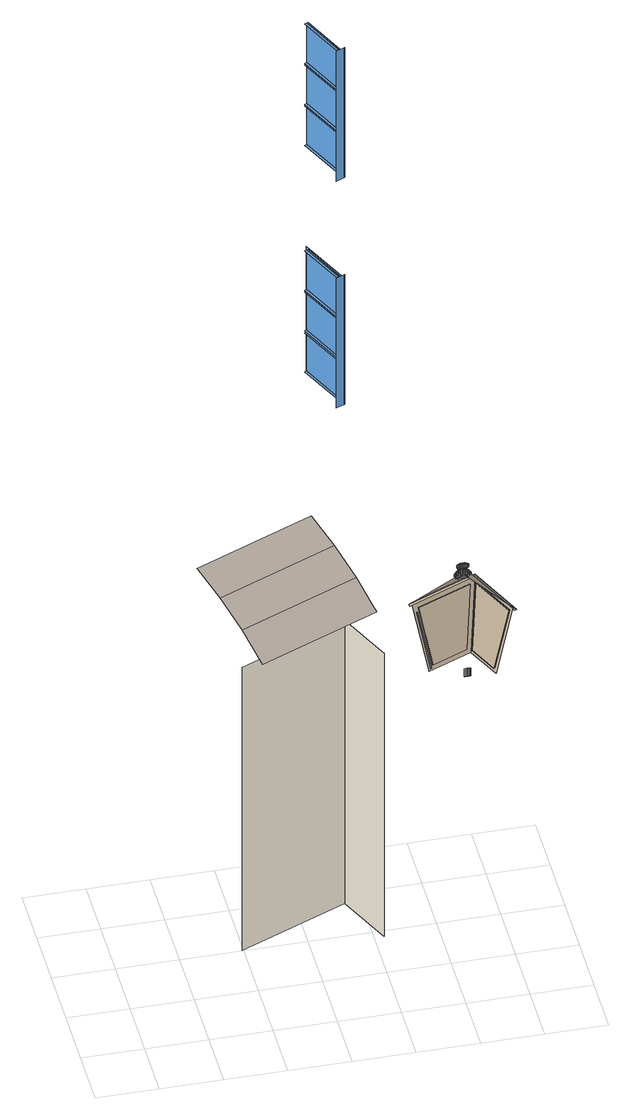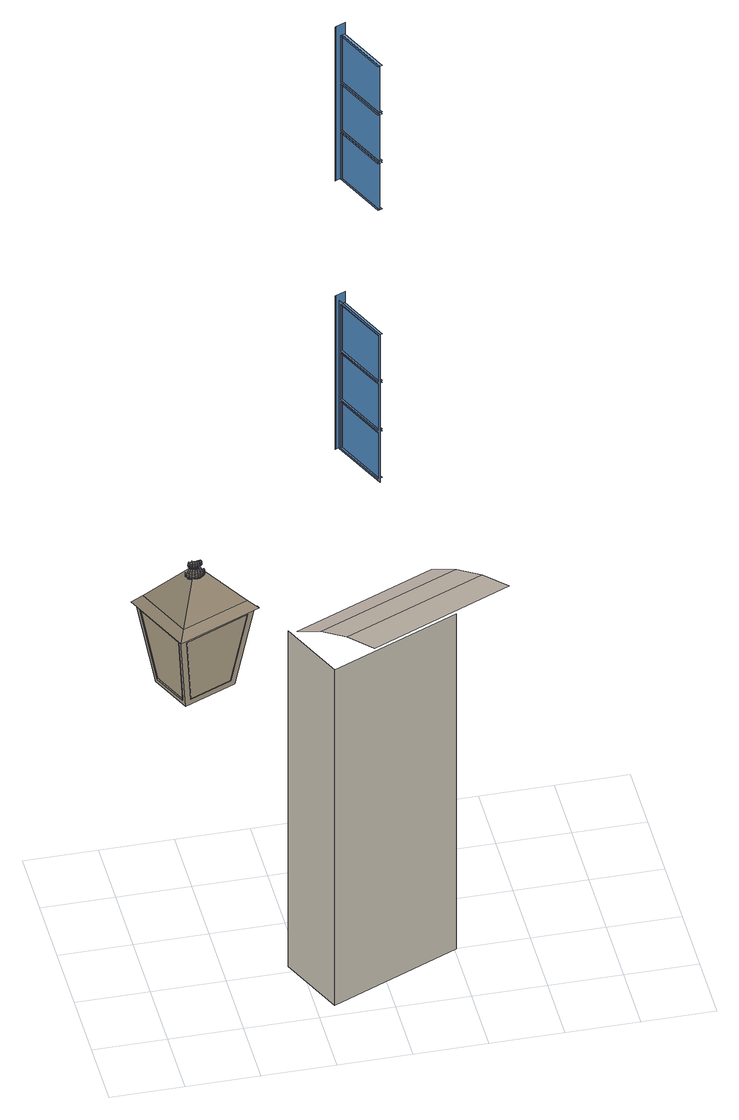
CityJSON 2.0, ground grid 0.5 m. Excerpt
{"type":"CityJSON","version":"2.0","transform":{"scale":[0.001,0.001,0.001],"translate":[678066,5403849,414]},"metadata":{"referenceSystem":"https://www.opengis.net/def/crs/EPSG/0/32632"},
"CityObjects":{
"building1":{"type":"Building","attributes":{"name":"building","dataAvailable":"Sufficient","opendrive_identifier_modelDate":"13-06-17","opendrive_identifier_modelName":"892_SAVe_Ingolstadt","opendrive_identifier_modelVendor":"3D Mapping Solutions","opendrive_identifier_roadObjectName":"building","opendrive_identifier_sourceFileName":"2019-11-29_SAVe_Ingolstadt_Prio5","opendrive_roadObject_dynamic":"false","opendrive_roadObject_orientation":"none","opendrive_roadObject_type":"BUILDING","opendrive_road_length":"211.9635830812","opendrive_road_rule":"RIGHTHANDTRAFFIC","measuredHeight":13.14},"children":["building1-1"],"geometry":[{"type":"MultiSurface","lod":"3","boundaries":[[[0,1,2,3]],[[4,5,6,7]],[[5,8,9,6]],[[10,11,12,9,8]],[[13,14,15,16]],[[17,18,19,20]],[[21,22,23,24]],[[25,26,27,28]],[[29,30,31,32]],[[33,34,35,36]],[[37,38,39,40]],[[41,42,43,44]],[[45,46,47,48]],[[49,50,51,52]],[[53,54,55,56]],[[57,58,59,60]],[[61,62,3,2]],[[43,14,15,42]],[[39,22,23,38]],[[18,19,46,47]],[[55,26,27,54]],[[51,34,35,50]],[[30,31,58,59]],[[63,39,38,64]],[[65,47,46,66]],[[67,43,42,68]],[[69,51,50,70]],[[71,59,58,72]],[[73,55,54,74]],[[75,23,22,76]],[[77,19,18,78]],[[79,15,14,80]],[[81,35,34,82]],[[83,31,30,84]],[[85,27,26,86]],[[87,88,89,90]],[[91,92,93,94]],[[95,96,97,98],[77,78,65,66],[76,63,64,75],[80,67,68,79]],[[40,39,22,21]],[[44,43,14,13]],[[48,47,18,17]],[[52,51,34,33]],[[56,55,26,25]],[[60,59,30,29]],[[80,14,43,67]],[[76,22,39,63]],[[78,18,47,65]],[[86,26,55,73]],[[82,34,51,69]],[[84,30,59,71]],[[99,89,88,100]],[[101,93,92,102]]],"semantics":{"surfaces":[{"type":"WallSurface"},{"type":"OuterCeilingSurface"},{"type":"Window","@cityeditor:layer":"Unclassified.LoD3"}],"values":[0,1,1,1,2,2,2,2,2,2,2,2,2,2,2,2,0,2,2,2,2,2,2,2,2,2,2,2,2,2,2,2,2,2,2,2,2,2,2,2,2,2,2,2,2,2,2,2,2,2,2,2]}}]},
"building1-1":{"type":"BuildingInstallation","attributes":{"@cityeditor:layer":"Unclassified.LoD3","relationToConstruction":"outside"},"parents":["building1"],"geometry":[{"type":"MultiSurface","lod":"3","boundaries":[[[103,104,105,106]],[[107,108,109,110]],[[111,112,113,114,115]],[[116,117,118,119]],[[120,116,119,121]],[[122,120,121,123]],[[117,124,125,118]],[[124,126,127,125]],[[128,122,123,129]],[[126,130,131,127]],[[132,128,129,133]],[[108,134,135,109]],[[136,112,111,137],[107,138,134,108]],[[139,110,109,135]],[[138,107,110,139]],[[140,141,142,143]],[[121,119,144,145]],[[119,118,146,144]],[[123,121,145,147]],[[118,125,148,146]],[[129,123,147,149]],[[125,127,150,148]],[[133,129,149,151]],[[127,131,152,150]],[[153,154,155,156]],[[154,157,158,155]],[[159,153,156,160]],[[157,161,162,158]],[[163,159,160,164]],[[131,165,166,152]],[[167,133,151,168]],[[161,169,170,162]],[[169,171,172,170]],[[173,163,164,174]],[[175,167,168,176]],[[165,177,178,179,180,166]],[[181,173,174,182]],[[171,183,184,172]],[[185,186,187,188]],[[189,185,188,190]],[[191,182,192,193]],[[179,194,195,196]],[[194,197,198,195]],[[199,191,193,200]],[[201,189,190,202]],[[186,203,204,187]],[[174,164,205,206]],[[184,207,208,209]],[[203,199,200,204]],[[197,201,202,198]],[[164,160,210,205]],[[182,174,206,192]],[[166,180,179,196,211,212]],[[172,184,209,213]],[[176,168,214,215]],[[170,172,213,216]],[[160,156,217,210]],[[168,151,218,214]],[[152,166,212,219]],[[162,170,216,220]],[[156,155,221,217]],[[155,158,222,221]],[[148,150,223,224]],[[149,147,225,226]],[[158,162,220,222]],[[150,152,219,223]],[[151,149,226,218]],[[146,148,224,227]],[[147,145,228,225]],[[144,146,227,229]],[[145,144,229,228]],[[209,208,230,231]],[[188,187,232,233]],[[190,188,233,234]],[[202,190,234,235]],[[187,204,236,232]],[[198,202,235,237]],[[204,200,238,236]],[[195,198,237,239]],[[200,193,240,238]],[[196,195,239,241]],[[193,192,242,240]],[[192,206,243,242]],[[213,209,231,244]],[[212,211,196,241,245,246]],[[206,205,247,243]],[[215,214,248,249]],[[216,213,244,250]],[[205,210,251,247]],[[220,216,250,252]],[[219,212,246,253]],[[214,218,254,248]],[[210,217,255,251]],[[222,220,252,256]],[[217,221,257,255]],[[221,222,256,257]],[[223,219,253,258]],[[218,226,259,254]],[[226,225,260,259]],[[224,223,258,261]],[[225,228,262,260]],[[227,224,261,263]],[[228,229,264,262]],[[229,227,263,264]],[[114,140,143,265,115]],[[231,230,266,267]],[[234,233,268,269]],[[233,232,270,268]],[[232,236,271,270]],[[235,234,269,272]],[[236,238,273,271]],[[237,235,272,274]],[[238,240,275,273]],[[239,237,274,276]],[[240,242,277,275]],[[241,239,276,278]],[[242,243,279,277]],[[244,231,267,280]],[[246,245,241,278,281,282]],[[243,247,283,279]],[[249,248,284,285]],[[250,244,280,286]],[[247,251,287,283]],[[252,250,286,288]],[[248,254,289,284]],[[253,246,282,290]],[[251,255,291,287]],[[292,293,294,295]],[[256,252,288,296]],[[255,257,297,291]],[[257,256,296,297]],[[267,266,298,299]],[[254,259,300,289]],[[258,253,290,301]],[[269,268,302,303]],[[268,270,304,302]],[[270,271,305,304]],[[272,269,303,306]],[[271,273,307,305]],[[274,272,306,308]],[[273,275,309,307]],[[276,274,308,310]],[[259,260,311,300]],[[261,258,301,312]],[[275,277,313,309]],[[278,276,310,314]],[[315,316,317,318]],[[263,261,312,319]],[[260,262,320,311]],[[277,279,321,313]],[[280,267,299,322]],[[264,263,319,323]],[[262,264,323,320]],[[282,281,278,314,324,325]],[[279,283,326,321]],[[285,284,327,328]],[[286,280,322,329]],[[283,287,330,326]],[[288,286,329,331]],[[284,289,332,327]],[[290,282,325,333]],[[287,291,334,330]],[[295,294,335,336]],[[296,288,331,337]],[[291,297,338,334]],[[297,296,337,338]],[[339,340,341,342]],[[343,344,345,315]],[[325,324,314,346,347,348]],[[339,342,349]],[[301,290,333,350]],[[289,300,351,332]],[[352,339,349,316]],[[321,326,353,354]],[[343,352,316,315]],[[328,327,355,356]],[[329,322,357,358]],[[312,301,350,359]],[[300,311,360,351]],[[326,330,361,353]],[[311,320,362,360]],[[319,312,359,363]],[[336,335,364,365]],[[331,329,358,366]],[[320,323,367,362]],[[323,319,363,367]],[[333,325,348,368]],[[327,332,369,355]],[[330,334,370,361]],[[337,331,366,371]],[[334,338,372,370]],[[338,337,371,372]],[[350,333,368,373]],[[332,351,374,369]],[[375,339,352]],[[376,375,352,343]],[[365,364,377,378]],[[351,360,379,374]],[[359,350,373,380]],[[363,359,380,381]],[[360,362,382,379]],[[362,367,383,382]],[[367,363,381,383]],[[378,377,384,385]],[[379,382,386,387]],[[381,380,388,389]],[[385,384,390,391]],[[383,381,389,392]],[[382,383,392,386]],[[142,393,394,143]],[[134,138,139,135]],[[395,396,397,398]],[[396,399,400,397]],[[398,397,400,401]],[[111,402,403,137],[396,395,404,399]],[[143,394,405,265]],[[399,404,401,400]],[[402,111,115,265,405,406]]]}]}
},
"vertices":[
[988,1002,885],[988,1002,3629],[1874,1392,3629],[1874,1392,885],[1741,1960,4225],[1860,1691,4128],[875,1257,4128],[757,1527,4225],[1973,1434,3995],[988,1001,3995],[2050,1257,3872],[2078,1195,3828],[1093,762,3828],[1857,1599,5622],[1875,1607,5622],[1713,1976,5622],[1694,1968,5622],[1857,1599,6416],[1875,1607,6416],[1713,1976,6416],[1694,1968,6416],[1857,1599,6019],[1875,1607,6019],[1713,1976,6019],[1694,1968,6019],[1857,1599,7822],[1875,1607,7822],[1713,1976,7822],[1694,1968,7822],[1857,1599,8616],[1875,1607,8616],[1713,1976,8616],[1694,1968,8616],[1857,1599,8219],[1875,1607,8219],[1713,1976,8219],[1694,1968,8219],[1694,1968,6400],[1713,1976,6400],[1875,1607,6400],[1857,1599,6400],[1694,1968,6002],[1713,1976,6002],[1875,1607,6002],[1857,1599,6002],[1694,1968,6797],[1713,1976,6797],[1875,1607,6797],[1857,1599,6797],[1694,1968,8600],[1713,1976,8600],[1875,1607,8600],[1857,1599,8600],[1694,1968,8202],[1713,1976,8202],[1875,1607,8202],[1857,1599,8202],[1694,1968,8997],[1713,1976,8997],[1875,1607,8997],[1857,1599,8997],[2076,934,3629],[2076,934,885],[1884,1611,6400],[1722,1980,6400],[1884,1611,6797],[1722,1980,6797],[1884,1611,6002],[1722,1980,6002],[1884,1611,8600],[1722,1980,8600],[1884,1611,8997],[1722,1980,8997],[1884,1611,8202],[1722,1980,8202],[1722,1980,6019],[1884,1611,6019],[1722,1980,6416],[1884,1611,6416],[1722,1980,5622],[1884,1611,5622],[1722,1980,8219],[1884,1611,8219],[1722,1980,8616],[1884,1611,8616],[1722,1980,7822],[1884,1611,7822],[1840,1538,6839],[1904,1566,6839],[1904,1566,5580],[1840,1538,5580],[1840,1538,9039],[1904,1566,9039],[1904,1566,7780],[1840,1538,7780],[1892,1593,5605],[1714,1997,5605],[1714,1997,6814],[1892,1593,6814],[1913,1570,5580],[1913,1570,6839],[1913,1570,7780],[1913,1570,9039],
[2348,1012,3915],[2452,983,3372],[2459,986,3373],[2354,1015,3916],[2477,1035,3369],[2372,1065,3918],[2374,1059,3919],[2480,1029,3370],[2862,1287,3961],[2323,1050,3961],[2306,1042,3961],[2296,1065,3961],[2851,1310,3961],[2635,982,4248],[2635,982,4256],[2650,995,4256],[2650,995,4248],[2635,982,4240],[2650,995,4240],[2637,981,4232],[2651,994,4232],[2637,981,4264],[2651,994,4264],[2639,979,4271],[2653,992,4271],[2639,979,4224],[2653,992,4224],[2643,977,4278],[2656,989,4278],[2643,977,4217],[2656,989,4217],[2818,1261,3918],[2820,1255,3919],[2446,1015,3325],[2804,1173,3325],[2768,1163,3369],[2771,1157,3370],[2371,1043,4018],[2652,957,4256],[2707,981,4256],[2834,1246,4018],[2668,1006,4248],[2668,1005,4240],[2668,1005,4256],[2668,1004,4232],[2668,1004,4264],[2669,1001,4224],[2669,1001,4271],[2671,998,4217],[2671,998,4278],[2656,989,4319],[2655,989,4325],[2671,998,4325],[2671,997,4319],[2656,989,4332],[2671,998,4332],[2657,987,4313],[2672,995,4313],[2657,988,4338],[2672,996,4338],[2659,985,4308],[2673,993,4308],[2659,986,4284],[2673,994,4284],[2659,986,4211],[2673,994,4211],[2658,986,4343],[2673,994,4343],[2661,983,4348],[2674,991,4348],[2662,982,4304],[2675,989,4304],[2662,982,4206],[2675,989,4206],[2662,982,4289],[2663,981,4290],[2675,988,4290],[2675,989,4289],[2663,981,4303],[2675,988,4303],[2664,980,4351],[2676,987,4351],[2676,986,4297],[2676,986,4298],[2689,990,4298],[2689,990,4297],[2676,986,4295],[2689,990,4295],[2675,987,4302],[2689,993,4303],[2689,992,4302],[2675,987,4291],[2689,992,4291],[2689,993,4290],[2676,987,4293],[2689,991,4293],[2676,987,4301],[2689,991,4301],[2676,987,4294],[2689,991,4294],[2676,987,4299],[2689,991,4299],[2688,997,4308],[2689,993,4304],[2678,982,4353],[2690,986,4353],[2689,991,4351],[2688,1001,4313],[2689,993,4289],[2688,999,4284],[2689,995,4348],[2688,999,4211],[2689,993,4206],[2688,999,4343],[2688,1003,4319],[2688,1003,4217],[2688,1003,4278],[2688,1002,4338],[2688,1003,4325],[2688,1003,4332],[2688,1007,4271],[2687,1010,4264],[2687,1010,4232],[2688,1007,4224],[2687,1011,4256],[2687,1011,4240],[2687,1012,4248],[2701,987,4353],[2703,992,4351],[2702,992,4298],[2702,992,4297],[2702,992,4295],[2702,992,4294],[2702,992,4299],[2703,992,4293],[2703,992,4301],[2703,993,4291],[2703,993,4302],[2703,994,4290],[2703,994,4303],[2703,995,4304],[2703,997,4348],[2703,995,4289],[2704,1000,4284],[2704,999,4308],[2704,1000,4211],[2703,995,4206],[2704,1000,4343],[2705,1002,4313],[2705,1003,4338],[2705,1005,4278],[2705,1005,4217],[2705,1004,4319],[2705,1005,4332],[2705,1005,4325],[2706,1009,4271],[2706,1009,4224],[2707,1011,4232],[2707,1011,4264],[2707,1013,4240],[2707,1013,4256],[2707,1014,4248],[2868,1317,3961],[2713,985,4353],[2715,990,4351],[2715,990,4297],[2715,990,4295],[2715,990,4298],[2715,990,4299],[2715,990,4294],[2716,991,4301],[2716,991,4293],[2716,991,4302],[2716,991,4291],[2716,992,4303],[2716,992,4290],[2717,993,4304],[2718,995,4348],[2717,993,4289],[2719,998,4284],[2719,997,4308],[2719,998,4211],[2717,993,4206],[2719,998,4343],[2720,1000,4313],[2721,1001,4338],[2722,1002,4217],[2722,1002,4278],[2721,1002,4319],[2711,986,3250],[2711,986,3325],[2724,990,3325],[2724,990,3250],[2722,1002,4332],[2722,1003,4325],[2723,981,4353],[2727,986,4351],[2724,1006,4224],[2724,1006,4271],[2726,985,4297],[2726,985,4295],[2726,985,4298],[2727,985,4299],[2727,985,4294],[2727,986,4301],[2727,986,4293],[2727,986,4302],[2727,986,4291],[2725,1009,4232],[2725,1009,4264],[2728,987,4303],[2728,987,4290],[2729,987,3250],[2729,986,3250],[2717,983,3250],[2717,984,3250],[2726,1010,4256],[2726,1010,4240],[2729,988,4304],[2730,989,4348],[2726,1011,4248],[2729,988,4289],[2733,992,4284],[2732,991,4308],[2733,992,4211],[2729,988,4206],[2733,993,4343],[2734,994,4313],[2735,995,4338],[2736,996,4217],[2736,996,4278],[2736,996,4319],[2737,991,3325],[2737,991,3250],[2736,996,4332],[2736,997,4325],[2741,985,3250],[2740,984,3249],[2729,984,3249],[2729,984,3250],[2741,987,3250],[2740,982,3250],[2729,982,3250],[2737,979,4290],[2738,980,4289],[2743,984,4284],[2729,985,3250],[2739,1000,4271],[2739,1000,4224],[2741,986,3250],[2742,983,4308],[2738,980,4304],[2743,984,4211],[2738,980,4206],[2740,981,4348],[2744,984,4343],[2741,1002,4264],[2741,1002,4232],[2745,985,4313],[2742,1003,4240],[2742,1003,4256],[2741,990,3325],[2741,990,3250],[2746,986,4338],[2743,1004,4248],[2748,987,4278],[2748,987,4217],[2747,987,4319],[2748,987,4332],[2748,987,4325],[2751,990,4271],[2751,990,4224],[2752,983,3250],[2753,984,3250],[2750,989,3325],[2750,989,3250],[2754,991,4232],[2754,991,4264],[2756,993,4256],[2756,993,4240],[2756,993,4248],[2760,985,3325],[2760,985,3250],[2765,979,4240],[2763,978,4232],[2763,978,4264],[2765,979,4256],[2761,985,3325],[2761,985,3250],[2765,979,4248],[2728,934,4256],[3009,848,4018],[2930,901,3360],[2819,1153,3361],[2811,1150,3362],[2922,898,3362],[2870,1254,3926],[2862,1251,3928],[3031,867,3928],[3057,842,3961],[2935,877,3325],[3039,871,3926],[3084,825,3961],[3068,818,3961]
]}
